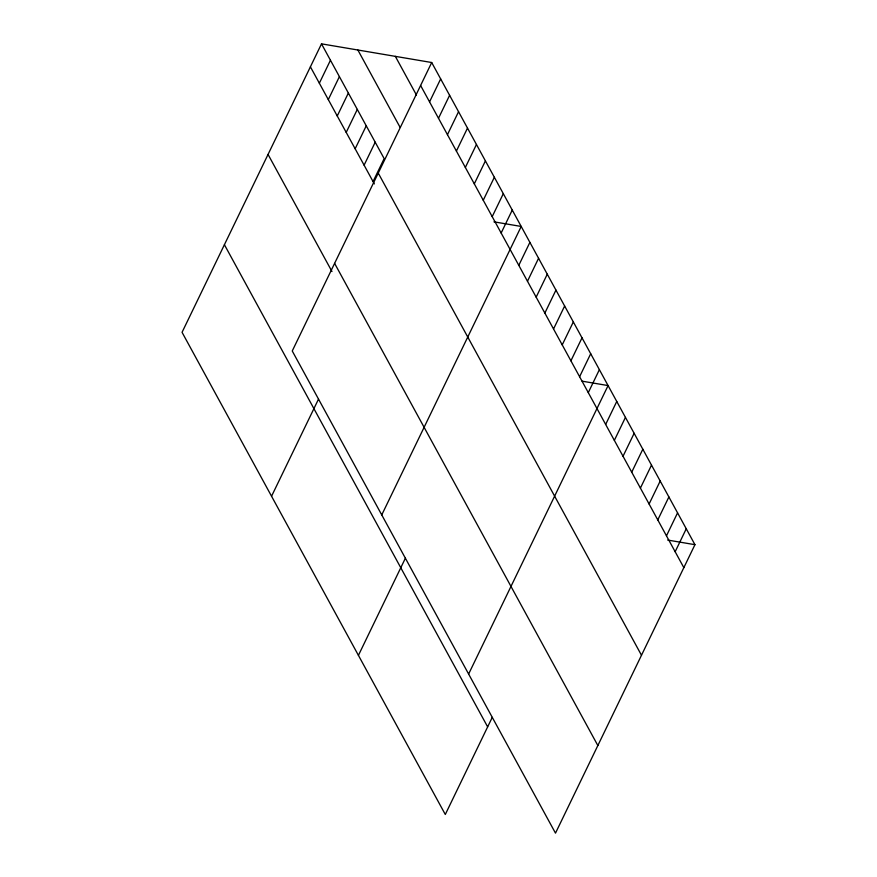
<?xml version="1.0" encoding="UTF-8"?>
<svg xmlns="http://www.w3.org/2000/svg" width="877" height="877" viewBox="0 0 877 877"><rect width="100%" height="100%" fill="white"/><g stroke="black" fill="none" stroke-linecap="round" stroke-linejoin="round"><path stroke-width="1.32" d="M431.703 62.519L292.249 350.986L555.492 833.15L694.946 544.683L431.703 62.519L321.508 43.85L182.054 332.317L445.297 814.481L492.249 717.364M319.349 83.205L330.454 60.239M328.305 99.605L339.399 76.639M337.25 115.994L348.355 93.028M346.207 132.394L357.301 109.428M355.152 148.783L366.257 125.817M364.108 165.172L375.203 142.206M373.054 181.572L384.159 158.605L321.508 43.85M429.555 101.885L440.66 78.919M438.5 118.274L449.605 95.308M271.552 496.25L318.504 399.134M447.456 134.663L458.55 111.697M456.402 151.063L467.507 128.097M465.358 167.452L476.452 144.486M474.304 183.852L485.409 160.886M483.249 200.241L494.354 177.275M492.205 216.63L503.31 193.674M501.151 233.03L512.256 210.063M381.758 514.92L521.212 226.452L493.937 221.837M518.789 265.336L529.894 242.37M527.483 281.243L538.577 258.276M358.43 655.36L405.371 558.243M536.165 297.16L547.27 274.194M544.858 313.067L555.952 290.101M553.54 328.974L564.645 306.018M562.223 344.891L573.328 321.925M570.916 360.798L582.021 337.831M579.598 376.715L590.703 353.749M588.292 392.622L599.386 369.655M468.625 674.04L608.079 385.573L582.098 381.166M605.656 424.446L616.761 401.48M614.349 440.364L625.454 417.397M623.032 456.27L634.137 433.304M631.725 472.177L642.83 449.21M640.407 488.094L651.512 465.128M649.101 504.001L660.195 481.034M657.783 519.918L668.888 496.952M666.465 535.825L677.57 512.859M675.158 551.743L686.263 528.776M667.671 540.057L694.946 544.683M420.598 85.486L683.841 567.649M395.341 56.358L416.432 95.001M357.871 50.011L400.065 127.297M378.25 173.098L641.493 655.262M310.403 66.816L374.336 183.907M334.608 263.374L597.851 745.538M268.044 154.429L331.977 271.53M224.413 244.705L487.645 726.858"/></g></svg>
